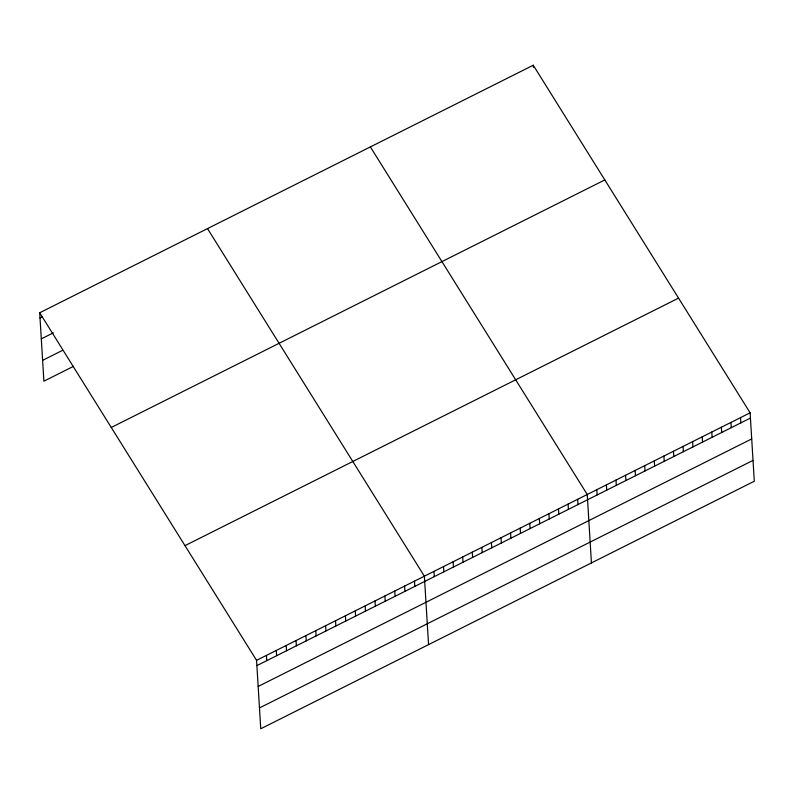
<?xml version="1.0" encoding="UTF-8"?>
<svg xmlns="http://www.w3.org/2000/svg" width="794" height="794" viewBox="0 0 794 794"><rect width="100%" height="100%" fill="white"/><g stroke="black" fill="none" stroke-linecap="round" stroke-linejoin="round"><path stroke-width="1.19" d="M39.7 312.767L533.25 65.227L750.112 412.811L754.3 481.233L260.75 728.773L256.561 660.35L39.7 312.767L43.888 381.189L73.495 366.342M40.018 318.037L42.211 316.935M41.298 338.879L53.357 332.825M42.608 360.347L62.349 350.452M111.269 427.47L604.82 179.93M185.002 545.647L678.552 298.107M256.561 660.35L750.112 412.811M256.889 665.61L750.439 418.071M258.159 686.453L751.71 438.913M259.479 707.93L753.03 460.391M370.381 146.92L587.242 494.493L591.431 562.916M207.512 228.603L424.373 576.186L428.562 644.609M740.534 417.614L740.852 422.874M730.956 422.418L731.274 427.688M721.369 427.222L721.696 432.492M711.791 432.025L712.119 437.296M702.214 436.829L702.531 442.099M692.626 441.643L692.954 446.903M683.048 446.446L683.376 451.707M673.471 451.25L673.788 456.52M663.893 456.054L664.211 461.324M654.306 460.857L654.633 466.128M644.728 465.661L645.046 470.931M635.15 470.465L635.468 475.735M625.563 475.278L625.89 480.539M615.985 480.082L616.303 485.342M606.408 484.886L606.725 490.156M596.82 489.69L597.148 494.96M577.665 499.297L577.982 504.567M568.077 504.101L568.405 509.371M533.25 65.227L533.379 67.331M558.5 508.914L558.827 514.175M548.922 513.718L549.24 518.978M539.344 518.522L539.662 523.792M529.757 523.325L530.084 528.596M520.179 528.129L520.497 533.399M510.602 532.933L510.919 538.203M501.014 537.736L501.342 543.007M491.436 542.55L491.754 547.81M481.859 547.354L482.176 552.614M472.271 552.158L472.599 557.428M462.694 556.961L463.021 562.231M453.116 561.765L453.434 567.035M443.528 566.569L443.856 571.839M433.951 571.382L434.278 576.643M414.498 581.129L414.825 586.399M404.632 586.081L404.95 591.351M394.757 591.034L395.084 596.304M384.892 595.986L385.209 601.256M375.016 600.939L375.344 606.199M365.151 605.891L365.468 611.152M355.275 610.834L355.593 616.104M345.4 615.787L345.727 621.057M335.534 620.739L335.852 626.009M325.659 625.692L325.987 630.952M315.794 630.644L316.111 635.905M305.918 635.587L306.246 640.857M296.053 640.54L296.37 645.81M286.177 645.492L286.495 650.762M276.302 650.445L276.63 655.715M266.437 655.397L266.754 660.658"/></g></svg>
